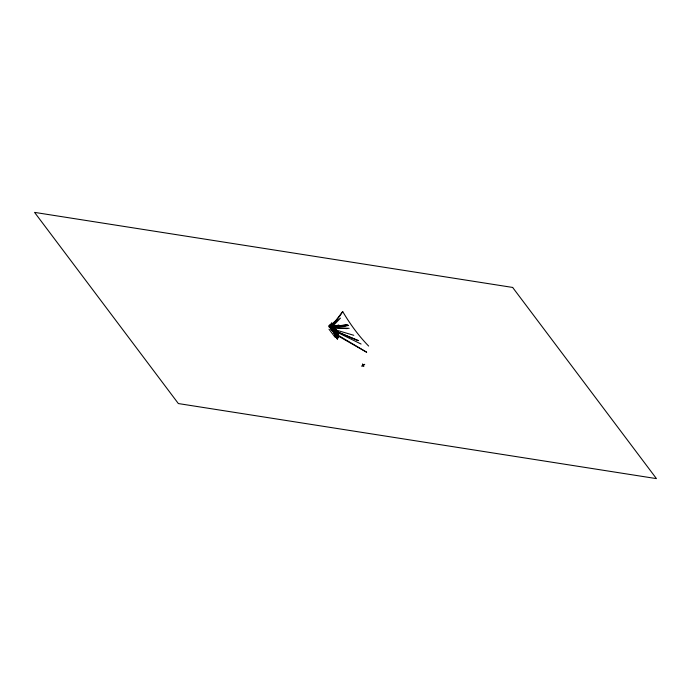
<?xml version="1.0" encoding="UTF-8"?>
<svg xmlns="http://www.w3.org/2000/svg" width="691" height="691" viewBox="0 0 691 691"><rect width="100%" height="100%" fill="white"/><g stroke="black" fill="none" stroke-linecap="round" stroke-linejoin="round"><path stroke-width="1.04" d="M329.538 327.068L330.894 324.856C329.054 327.206 328.925 324.615 330.41 325.798M334.997 332.501L335.144 331.965C334.418 333.2 331.421 326.117 330.773 327.37M331.43 327.422L330.972 327.404M330.669 327.197L331.231 326.195L331.723 326.886L330.402 326.679L335.817 333.883L334.306 331.404M333.649 331.309L334.539 331.17L334.487 331.87M336.457 331.196C338.4 331.231 334.314 330.661 334.885 332.406M338.34 333.96L335.904 333.658L329.538 325.245A7.022 2.945 -81.1 0 0 331.525 323.077A127.757 53.57 -81.1 0 0 338.581 332.457M331.438 326.981L331.404 327.672M331.024 327.249L331.43 327.042L330.056 326.817L335.964 334.677M334.634 331.991L334.677 332.121M329.331 325.625L330.523 324.71A36.286 19.633 -73.6 0 0 342.693 311.546A469.949 197.039 -81.1 0 0 368.657 346.061M334.954 334.176L335.584 334.176M338.037 334.807L337.873 335.265M332.855 327.914C334.047 324.934 332.544 326.541 331.214 326.247L330.618 328.398M333.96 329.382L334.211 327.379L332.423 328.225M335.204 331.041L335.187 329.382M336.707 333.036L336.983 331.455M336.267 337.45C334.936 336.353 336.975 338.521 335.817 336.992M333.183 325.979L333.295 327.163M334.176 328.795L334.375 327.508M335.429 330.453L335.619 329.175L335.023 328.925M337.199 332.492L336.621 331.93L336.871 331.542L337.51 332.898L336.88 332.129L337.476 332.803L337.122 331.17M362.974 365.185C364.157 365.314 362.196 364.261 363.311 365.764M363.544 365.124L362.87 365.453M329.322 325.72L329.857 325.357A7.636 2.609 18.6 0 1 331.412 326.437M332.768 325.798C331.706 326.325 334.012 326.86 332.725 326.022M333.192 326.472L333.019 327.819M333.002 328.726L333.762 328.968L332.95 328.864M334.245 327.715L333.554 327.871L333.796 327.275M333.762 328.044L333.295 326.653L332.829 327.059L333.33 327.664L349.162 328.337M335.075 329.616C334.764 329.581 336.163 328.735 333.675 329.883M335.671 329.313L335.498 330.799M337.009 331.395C335.455 330.583 337.433 332.44 336.767 331.188M330.203 327.214C331.645 326.074 329.538 326.955 331.948 326.377L332.414 326.99L333.408 326.67M331.239 327.189L331.015 326.411M347.055 328.622L333.623 327.784L333.468 326.886M333.693 327.81L333.554 327.474M333.546 327.698L334.116 327.603M334.263 331.542L334.772 331.948M336.733 331.913L336.958 332.336M337.027 332.449L336.871 331.542L336.785 332.336M337.217 332.716L337.277 332.069L337.338 332.708M337.467 332.889L335.774 332.777L333.166 329.538C332.535 326.973 332.751 327.43 331.723 327.361M332.82 326.99L333.131 325.91M333.926 328.458L334.124 327.327M335.092 330.436L335.481 329.037M336.672 332.112L336.983 331.032M328.994 326.973L329.443 325.53A7.636 2.609 18.6 0 1 330.842 326.428L330.989 327.05M338.625 336.206C339.16 337.493 336.491 336.793 335.584 335.118L329.719 326.627M329.84 326.731L330.013 327.361M330.307 327.992L329.901 327.214M332.613 325.832L331.326 326.757L330.16 326.523L330.713 327.068M330.272 326.817L330.462 327.301M332.647 326.316L340.473 318.119L330.704 325.893L331.447 326.325M347.884 324.882L332.924 326.731C331.43 326.169 329.037 326.523 331.265 327.862M330.462 327.56L331.248 326.359M330.523 328.277L330.756 327.465M330.963 327.111L330.497 326.307M330.851 327.888L331.412 329.184M330.989 327.767L331.205 328.052M331.835 327.465L331.326 326.757L331.205 327.232M331.481 326.696L331.525 323.077M331.067 328.173L331.257 329.253M329.339 325.971L329.555 326.688L331.689 326.817M331.309 328.484L332.025 329.149M331.386 328.294L331.352 326.826L331.412 327.396M331.853 327.413L331.162 326.886M331.499 328.743L331.525 329.616M331.628 328.614L330.842 328.156M331.697 329.296L331.447 328.372M332.362 327.154L331.991 326.316M332.172 326.549L332.708 326.964M331.68 329.538L332.043 330.022M331.801 329.141L332.034 329.737M331.948 328.752L332.267 329.469M332.613 326.705L346.787 324.71M331.766 329.935L331.585 328.864L330.859 328.726M331.974 329.659L331.222 329.21M332.803 327.353L332.941 326.696L338.262 334.029M332.837 327.361L333.261 326.834M332.077 330.065L332.803 331.317M332.492 330.056L332.086 329.227M333.097 327.543L333.675 327.137M333.382 326.912L332.665 326.878M333.079 331.136L333.399 331.55L332.57 330.22M332.665 329.711L333.261 330.514M333.485 327.845L333.883 327.404L334.194 328.018M332.725 330.92L332.898 331.438M332.863 330.566L332.984 330.998M333.027 330.782L333.14 331.214M333.053 331.36L333.779 332.613M333.295 330.557L333.623 331.265M333.382 330.946L332.803 330.177M333.235 331.611L333.986 332.336M335.731 334.738L333.762 331.749M333.813 331.827L334.271 333.261M335.213 330.324L334.556 329.521L335.817 331.395M333.908 331.948L334.202 332.621M333.934 331.784L336.076 334.694M334.107 331.81L334.444 331.136L335.23 331.758L331.974 327.655M334.833 329.806L335.273 330.678M334.297 332.475L334.634 333.192M334.323 331.499L334.729 332.034L334.919 331.317M334.548 332.803L334.841 333.477M334.504 333.572L333.813 332.656M335.152 332.526L335.023 331.68L335.204 332.095M334.729 333.045L335.36 334.168M330.065 326.679L335.861 334.349L338.262 334.738L335.178 330.557M335.118 332.613L334.841 331.525M335.627 330.808L338.227 334.833L336.5 331.956L361.082 344.04M334.815 333.701L338.219 334.72M335.031 333.718L334.66 333.235M335.057 334.021C335.377 335.031 340.197 336.482 337.545 334.556M335.273 334.038L334.444 333.494M335.23 334.263L338.175 334.988L338.003 335.498M337.363 333.105L335.791 332.725M338.296 333.934L335.74 333.744M335.99 332.794L336.707 331.378M335.446 334.539L338.098 335.221M336.664 331.844L336.223 332.086L332.786 327.05L333.2 326.618M335.584 335.118L336.12 333.934M336.595 331.974L336.577 331.611M336.474 335.619L335.869 334.988L338.003 334.133L336.906 336.076L336.482 335.619M336.56 332.837L337.078 333.839M337.182 331.801L337.027 332.682M337.389 332.069L337.13 332.794M337.044 333.338L336.992 332.613M336.241 335.498L329.832 326.947M337.035 333.053L337.588 332.336M337.234 333.166L337.061 331.533M337.096 333.727L336.811 334.807L338.124 336.681L337.372 336.966A1.339 0.561 -81.1 0 1 337.45 337.744L337.122 338.599L334.479 335.083M337.32 333.243L337.493 332.794M336.888 335.031L337.191 334.15M336.681 335.904L337.13 336.241M337.122 334.79L336.888 334.332M337.26 334.815L337.959 335.385L338.106 334.954M337.631 334.945L337.994 333.943M338.435 336.595L337.156 336.163L336.785 338.27C338.003 341.06 338.547 333.546 337.268 338.901M337.778 335.144L337.925 334.504M338.581 336.577L338.599 335.947M331.62 327.551L332.561 325.936L332.181 327.672L331.533 327.128M333.287 329.141L333.848 327.672L333.373 327.232M334.53 330.799L335.1 329.331M363.069 364.978L361.747 366.213L363.034 365.617M332.181 327.111L332.837 325.789M332.38 327.646L332.742 326.204M333.287 328.579L333.943 327.258L332.976 328.078M333.477 329.115L334.107 327.586M334.435 330.652L335.29 328.942M334.729 330.773L335.385 329.434M336.033 332.233C337.562 333.615 333.736 331.844 336.698 330.911L335.731 331.732M336.232 332.768L336.888 331.438M333.373 327.465L333.77 327.474M333.416 327.379L333.77 327.404M330.514 326.463L330.73 326.688M330.756 326.86L331.542 327.059M331.343 326.765L331.412 327.275L331.015 326.662M334.867 332.328L335.144 331.965L334.798 332.233M342.693 311.546L331.611 326.256L337.208 333.693M363.034 365.055L362.499 363.993L363.164 364.934M336.491 330.963L335.429 332.216M332.673 328.553L333.874 327.422M333.926 330.212L335.368 329.27M336.966 331.766L336.69 332.207M336.785 332.475L337.173 332.034M337.372 332.302L336.983 332.734L337.329 332.38M334.228 329.737L335.195 328.916M363.457 364.943L364.744 364.338L363.501 364.943M363.319 365.625C364.779 366.636 362.965 366.463 363.596 365.064M331.775 326.627L338.901 325.064M338.806 325.366L331.93 326.558M333.079 326.515L332.639 326.014M332.751 326.852L347.245 325.323M333.019 326.895L348.247 325.487M348.35 325.504L332.941 326.696M332.414 326.99L346.044 325.781M334.435 330.238L334.936 330.592M336.491 331.136L336.785 331.637M336.785 338.27L337.458 338.935M330.367 327.439L330.885 327.629M330.488 328.234L331.248 328.415M334.09 328.881L334.409 329.253L334.366 327.759M330.583 328.355L331.265 328.976M333.269 326.938L332.76 327.301L334.79 329.607M332.224 330.54L332.924 330.644M335.852 331.17L357.688 340.499M335.938 331.291L358.612 340.646M333.528 331.144L333.848 331.516L330.125 326.506M337.864 334.427L338.175 334.988M335.809 334.453L338.227 334.833M335.584 335.014L329.823 327.154M334.513 329.581L353.775 335.299M335.005 337.13L328.985 329.192M338.668 336.275L366.679 352.237L338.279 335.351M336.543 331.896L337.338 333.027M333.494 328.467L334.461 329.745M331.671 327.05L331.153 326.446L331.214 327.016M335.74 332.932L334.85 331.43M329.883 326.791L332.077 329.745M333.546 327.629L333.598 327.681M338.296 335.921L338.53 336.474M329.469 326.955A7.636 2.609 18.6 0 1 329.443 325.53M329.59 326.601A7.636 2.609 18.6 0 1 329.477 325.288M512.644 287.439L34.55 212.379L178.356 403.561L656.45 478.621L512.644 287.439"/></g></svg>
